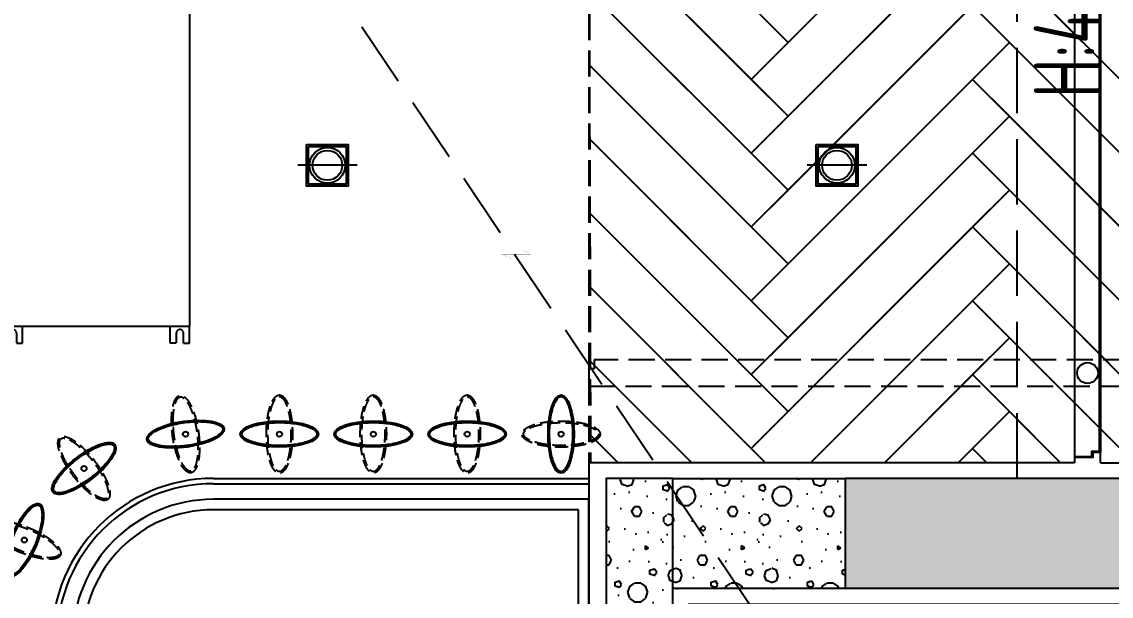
# Model space of a CAD drawing. Header units: millimetres. Extents: x -108767 to 78913, y -380878 to 1470.
# Drawn here: x -33142 to -31053, y -191708 to -190607 of the extents above; entities that cross this region are included whole.
import ezdxf
from ezdxf.xclip import XClip

# ---------------------------------------------------------------- set-up
doc = ezdxf.new("R2010")
doc.units = ezdxf.units.MM
doc.header["$LTSCALE"] = 10
doc.header["$XCLIPFRAME"] = 0
for name, pattern in [('__DASH', [0.35, 0.25, -0.1]), ('DASH', [0.35, 0.25, -0.1]), ('DOTE', [2.4200000000000004, 2, -0.2, 0.02, -0.2])]:
    doc.linetypes.add(name, pattern=pattern)
for name, color, linetype in [('NW-01-wall(原有墙体)', 255, 'Continuous'), ('NW-01-尺寸标注', 252, 'Continuous'), ('NW-01wall(新墙体)', 140, 'Continuous'), ('NW-01梁', 4, 'Continuous'), ('NW-02-fix(到顶家具)', 54, 'Continuous'), ('NW-02-玻璃隔断', 145, 'Continuous'), ('NW-03-地面铺装', 8, 'Continuous'), ('NW-04-light(天花灯具)', 1, 'Continuous'), ('NW-04-天花造型粗线', 163, 'Continuous'), ('NW-door(门扇)', 12, 'Continuous'), ('NW-完成面（用于平面）', 43, 'Continuous'), ('NW-暖通设备', 161, 'Continuous'), ('NW-暖通风口', 33, 'Continuous'), ('平面图', 7, 'Continuous')]:
    doc.layers.add(name, color=color, linetype=linetype)
doc.styles.add('TSSD_REIN', font='tssdeng.shx', dxfattribs={"width": 0.7, "bigfont": 'hztxt.shx'})
pattern_1 = [(0, (54.41546076320692, -95.15549633895434), (92.22959451391003, 184.4591890278201), [0, -184.4591890278201]), (0, (-53.49316481806781, -120.05748685771), (92.22959451391003, 184.4591890278201), [0, -184.4591890278201]), (0, (6.456071615973703, -121.9020787479882), (92.22959451391003, 184.4591890278201), [0, -184.4591890278201]), (0, (71.93908372084982, -67.48661798478133), (92.22959451391003, 184.4591890278201), [0, -184.4591890278201]), (0, (-4.611479725695502, -131.1250381993792), (92.22959451391003, 184.4591890278201), [0, -184.4591890278201]), (0, (90.38500262363183, 48.72267110274531), (92.22959451391003, 184.4591890278201), [0, -184.4591890278201]), (0, (34.12494997014671, 33.9659359805197), (92.22959451391003, 184.4591890278201), [0, -184.4591890278201]), (0, (63.63842021459791, 10.9085373520422), (92.22959451391003, 184.4591890278201), [0, -184.4591890278201]), (0, (-86.69581884307543, 7.219353571485797), (92.22959451391003, 184.4591890278201), [0, -184.4591890278201]), (0, (3.689183780556401, -1.081309934766111), (92.22959451391003, 184.4591890278201), [0, -184.4591890278201]), (0, (-31.35806213472941, -48.11840313686022), (92.22959451391003, 184.4591890278201), [0, -184.4591890278201]), (0, (-29.51347024445121, -117.2905990222927), (92.22959451391003, 184.4591890278201), [0, -184.4591890278201]), (0, (39.65872564098131, -124.6689665834055), (92.22959451391003, 184.4591890278201), [0, -184.4591890278201]), (0, (90.38500262363183, -43.50692341116472), (92.22959451391003, 184.4591890278201), [0, -184.4591890278201]), (0, (-82.08433911737993, -72.09809771047682), (92.22959451391003, 184.4591890278201), [0, -184.4591890278201]), (0, (-66.40530805001522, -40.74003557574742), (92.22959451391003, 184.4591890278201), [0, -184.4591890278201]), (0, (5.533775670834602, -53.65217880769482), (92.22959451391003, 184.4591890278201), [0, -184.4591890278201]), (0, (-20.29051079306021, -80.39876121672873), (92.22959451391003, 184.4591890278201), [0, -184.4591890278201]), (0, (-35.04724591528581, -19.52722883754811), (92.22959451391003, 184.4591890278201), [0, -184.4591890278201]), (0, (-11.9898472868083, 49.64496704788441), (92.22959451391003, 184.4591890278201), [0, -184.4591890278201]), (0, (-74.70597155626713, -110.834527406319), (92.22959451391003, 184.4591890278201), [0, -184.4591890278201]), (0, (26.74658240903391, 11.8308332971813), (92.22959451391003, 184.4591890278201), [0, -184.4591890278201]), (0, (-59.02694048890242, 14.59772113259859), (92.22959451391003, 184.4591890278201), [0, -184.4591890278201]), (0, (-73.78367561112803, 38.57741570621521), (92.22959451391003, 184.4591890278201), [0, -184.4591890278201]), (130.601294, (79.05393841829314, -9.030622956125377), (-461.1479682760013, 553.3775704365573), [8.098236147620883, -3393.161091575909]), (18.4349488, (65.87828232267627, -5.517114418015289), (461.1479726187914, 184.4591882501982), [8.333017648007383, -1158.289323951594]), (90, (65.87828232267627, -13.42250770646704), (92.22959451391004, 184.4591890278201), [7.905393288451749, -361.012973699637]), (161.565051, (73.78367561112803, -16.05764003234555), (-461.1479766413968, 184.45917586044), [8.333017648007383, -1158.289323951594]), (53.1301023, (73.78367561112803, -16.05764003234555), (92.22959468826092, 184.4591889406446), [8.783771345275216, -913.5121645708657]), (135, (80.8106926873482, -110.0439722139836), (-92.22960609805676, 184.4591769793808), [7.453276437777, -514.2760926525319]), (45, (70.27016707301793, -110.0439722139836), (92.22959435914586, 184.4591887182917), [7.453276437777, -514.2760926525319]), (135, (75.54042988018307, -115.314247933292), (-92.22960609805676, 184.4591769793808), [7.453276437777, -514.2760926525319]), (45, (75.54042988018307, -115.314247933292), (92.22959435914586, 184.4591887182917), [7.453276437777, -514.2760926525319]), (116.565051, (-7.905385910084187, 13.80718254159018), (-1.370850136934264e-05, 368.9183702188724), [9.82055373067632, -196.4110746135264]), (180, (-12.29726697124207, 22.5909520422735), (-92.22959451391002, 184.4591890278201), [10.54052561433026, -173.9186560351222]), (63.43494880000001, (-27.22968102509777, 13.80718254159018), (1.475911396484137e-07, 368.9183776432116), [9.820553730676322, -196.4110746135264]), (116.565051, (-22.83779996393989, 5.023411196314967), (-1.370850136934264e-05, 368.9183702188724), [9.82055373067632, -196.4110746135264]), (0, (-22.83779996393989, 5.023411196314967), (92.22959451391003, 184.4591890278201), [10.54052561433026, -173.9186560351222]), (63.43494880000001, (-12.29726697124207, 5.023411196314967), (1.475911396484137e-07, 368.9183776432116), [9.820553730676322, -196.4110746135264]), (107.102728, (61.48639572774272, -48.55758202001655), (-276.6887735966299, 922.2959486839743), [11.94722061281587, -5005.885198817493]), (143.972626, (57.97288718963264, -37.13868941641417), (-1752.362276034982, 1291.214323541539), [11.94722061281587, -2496.968888572081]), (180, (48.31073963212585, -30.111672340194), (-92.22959451391002, 184.4591890278201), [11.41890182656183, -173.0402798228907]), (36.02737329999999, (27.22969024805722, -37.13868941641417), (1752.36228530052, 1291.214311083123), [11.94722061281586, -2496.968888572081]), (71.5650511, (23.71618170994713, -47.67920580778498), (276.6887853510409, 922.2959447177718), [11.11068896761525, -1155.511645253619]), (107.102728, (27.22969024805722, -59.09811501271437), (-276.6887735966299, 922.2959486839743), [11.94722061281587, -5005.885198817493]), (143.972626, (36.89183780556402, -66.12512471056698), (-1752.362276034982, 1291.214323541539), [11.94722061281587, -2496.968888572081]), (0, (36.89183780556402, -66.12512471056698), (92.22959451391003, 184.4591890278201), [11.41890182656183, -173.0402798228907]), (36.02737329999999, (48.31073963212585, -66.12512471056698), (1752.36228530052, 1291.214311083123), [11.94722061281586, -2496.968888572081]), (71.5650511, (57.97288718963264, -59.09811501271437), (276.6887853510409, 922.2959447177718), [11.11068896761525, -1155.511645253619]), (150.255118, (63.24314999679777, 37.52336240694542), (-276.6887841966021, 184.4591867420692), [7.081701847399358, -1480.075815227898]), (90, (57.09451097740106, 34.00985571342723), (92.22959451391004, 184.4591890278201), [7.027017076220172, -361.8913499118686]), (29.7448813, (57.09451097740106, 34.00985571342723), (276.6887837046747, 184.4591881663407), [7.081701847399358, -1480.075815227898]), (116.565051, (20.20267317183705, -93.35482418158367), (-1.370850136934264e-05, 368.9183702188724), [9.82055373067632, -196.4110746135264]), (168.690067, (15.81078842149539, -84.57104361334899), (-830.0663521453927, 184.4591845800347), [8.95772373889601, -1872.164112017323]), (41.18592510000001, (0, -88.96292467450687), (2305.739855818613, 2029.051067636996), [9.337276189199105, -3912.318712206873]), (90, (0, -97.74670524274154), (92.22959451391004, 184.4591890278201), [8.783771345275216, -360.1345974874054]), (138.814074, (7.027017076220172, -103.8953387283626), (-2305.739828805043, 2029.051098302685), [9.337276189199105, -3912.318712206873]), (16.6992442, (7.027017076220172, -103.8953387283626), (3043.576613728374, 922.2959407793884), [9.170526926909845, -3842.45036734205]), (60.9453959, (15.81078842149539, -101.2602100916679), (92.22959486636461, 184.4591884711634), [9.043445613221019, -3789.203640000523]), (109.983106, (-57.09450913280916, -16.05764003234555), (-461.1479750419587, 1291.214321800098), [10.28114094731122, -4307.797737809005]), (155.556045, (-60.60801398173547, -6.395490630246869), (-1198.984734370635, 553.3775560952809), [10.61347000063131, -4447.044135014218]), (24.4439547, (-79.93230909674905, -6.395490630246869), (1198.984730398436, 553.3775649307025), [10.61347000063131, -4447.044135014218]), (70.01689340000001, (-83.44581394567537, -16.05764003234555), (461.1479746952408, 1291.21432201398), [10.28114094731123, -4307.797737809007]), (109.983106, (-79.93230909674905, -25.71978758985234), (-461.1479750419587, 1291.214321800098), [10.28114094731122, -4307.797737809005]), (160.016893, (-70.2701523162828, -29.23329612796243), (-461.1479748630491, 184.4591813601208), [10.28114094731123, -2148.758267995082]), (19.9831065, (-70.2701523162828, -29.23329612796243), (461.1479720601238, 184.4591894705926), [10.28114094731123, -2148.758267995082]), (70.01689340000001, (-60.60801398173547, -25.71978758985234), (461.1479746952408, 1291.21432201398), [10.28114094731123, -4307.797737809007]), (122.005383, (11.41890182656183, -32.74680466607251), (-92.22960721745078, 184.4591801328237), [8.28659295931286, -1731.897913739653]), (18.4349488, (-0.8783762122315764, -28.35491807113896), (461.1479726187914, 184.4591882501982), [8.333017648007383, -1158.289323951594]), (90, (-0.8783762122315764, -36.2603132041826), (92.22959451391004, 184.4591890278201), [7.905393288451749, -361.012973699637]), (161.565051, (7.027017076220172, -38.89544368546922), (-461.1479766413968, 184.45917586044), [8.333017648007383, -1158.289323951594]), (54.46232220000002, (7.027017076220172, -38.89544368546922), (645.6071611980078, 922.295944508024), [7.556084766781655, -3165.999784747338]), (116.565051, (-42.16209507895347, -77.54403391549639), (-1.370850136934264e-05, 368.9183702188724), [9.82055373067632, -196.4110746135264]), (180, (-46.55397614011135, -68.76025334726171), (-92.22959451391002, 184.4591890278201), [9.662147557506792, -174.7970322473538]), (59.0362434, (-61.48639019396705, -77.54403391549639), (92.22959481412705, 184.4591881325097), [10.24355000917924, -2140.901597756819]), (120.963756, (-56.2161329205776, -86.32779603781215), (-92.22960711799549, 184.4591805570236), [10.24355000917925, -2140.90159775682]), (0, (-56.2161329205776, -86.32779603781215), (92.22959451391003, 184.4591890278201), [9.662147557506792, -174.7970322473538]), (63.43494880000001, (-46.55397614011135, -86.32779603781215), (1.475911396484137e-07, 368.9183776432116), [9.820553730676322, -196.4110746135264])]

# ---------------------------------------------------------------- blocks, each defined once
blk = doc.blocks.new('gdssfgs')
at = {"layer": 'NW-01-尺寸标注'}
blk.add_circle((-33169.26257677548, -191785.2016484042), 5, dxfattribs=at)
at = {"layer": 'NW-02-fix(到顶家具)', "ltscale": 10}
blk.add_ellipse((-33169.2625512036, -191785.2015874842), major_axis=(-4.163336342344337e-15, -75), ratio=0.3333333333333333, dxfattribs=at)
at = {"layer": 'NW-02-fix(到顶家具)', "color": 250, "linetype": 'DASH', "ltscale": 10}
blk.add_ellipse((-33169.26263769547, -191785.2016228323), major_axis=(75, -8.326672684688674e-15), ratio=0.3333333333333333, dxfattribs=at)
at = {"layer": 'NW-02-fix(到顶家具)', "color": 8, "ltscale": 10}
blk.add_open_spline([(-33169.26255120363, -191857.2015874842), (-33168.68504179546, -191857.2015874842), (-33168.10554598353, -191857.1106077714), (-33166.87629789673, -191856.7097196492), (-33166.22653116903, -191856.3969066695), (-33164.85994005657, -191855.494888954), (-33164.14486394194, -191854.9054174086), (-33162.68635595762, -191853.4318299046), (-33161.94346797356, -191852.5483095936), (-33159.76835319953, -191849.530877356), (-33158.3464825727, -191847.0009599545), (-33155.6786919533, -191841.0040723869), (-33154.43095217823, -191837.5382284671), (-33152.19327733573, -191829.8506815343), (-33151.20276984561, -191825.6291217029), (-33149.53352752974, -191816.6324378066), (-33148.85464562767, -191811.8574946397), (-33147.84287539011, -191801.9749542444), (-33147.50995504973, -191796.8676124302), (-33147.15070335221, -191784.6625308078), (-33147.28270994721, -191777.5222695475), (-33148.21372174946, -191763.6585638926), (-33149.01280111485, -191756.9364307033), (-33151.20365895052, -191744.4849031125), (-33152.59608829935, -191738.7564131413), (-33155.37727275636, -191730.1958094011), (-33156.65815621975, -191727.0010803478), (-33159.12688079686, -191722.025710703), (-33160.29309281372, -191720.0966839045), (-33162.41625472988, -191717.2486559507), (-33163.37144248554, -191716.2097403553), (-33165.05478416415, -191714.7516475131), (-33165.79223965344, -191714.2571206504), (-33167.18267416471, -191713.5602970979), (-33167.83341316032, -191713.3558343908), (-33169.08475760306, -191713.1681218906), (-33169.68919060347, -191713.1817108284), (-33170.95340568057, -191713.4308688313), (-33171.61605346156, -191713.6701716793), (-33173.02817623515, -191714.4461520246), (-33173.7752039654, -191714.9843975847), (-33175.31362919509, -191716.3955244333), (-33176.10385955329, -191717.2676280264), (-33177.68452661004, -191719.3415558592), (-33178.47491602102, -191720.5428489204), (-33180.83999011636, -191724.6795849412), (-33182.36305623091, -191728.1115911825), (-33185.11675861693, -191736.0405064702), (-33186.34920682415, -191740.5368668865), (-33188.4329405161, -191750.3136971477), (-33189.28464106479, -191755.5938795565), (-33190.55177987035, -191766.6256235106), (-33190.96729689566, -191772.3767344971), (-33191.33625133347, -191784.0159798903), (-33191.28969769648, -191789.903583767), (-33190.73740631659, -191801.4748980003), (-33190.23165319444, -191807.1580864139), (-33188.79273983397, -191817.9892205135), (-33187.85946737131, -191823.1367432046), (-33185.62765085409, -191832.5893053044), (-33184.32854178248, -191836.8940847744), (-33181.71836654775, -191843.7270661228), (-33180.44943749858, -191846.4347558862), (-33178.07817906499, -191850.5293240282), (-33176.99059887274, -191852.0693545021), (-33175.03578318071, -191854.3075522585), (-33174.16491099494, -191855.1061004665), (-33172.50608878583, -191856.2981356982), (-33171.72192407364, -191856.691621522), (-33170.39089652829, -191857.1149332099), (-33169.82584067757, -191857.2015874842), (-33169.26255120363, -191857.2015874842)], degree=3, knots=[0, 0, 0, 0, 0.1082830140298831, 0.1082830140298831, 0.2165660280597663, 0.2165660280597663, 0.3248490420896494, 0.3248490420896494, 0.4331320561195325, 0.4331320561195325, 0.6430498402038478, 0.6430498402038478, 0.8529676242881632, 0.8529676242881632, 1.062885408372479, 1.062885408372479, 1.272803192456794, 1.272803192456794, 1.482720976541109, 1.482720976541109, 1.769599030055884, 1.769599030055884, 2.056477083570658, 2.056477083570658, 2.343355137085433, 2.343355137085433, 2.550053723867505, 2.550053723867505, 2.721122777125099, 2.721122777125099, 2.860507269859184, 2.860507269859184, 2.976069324517576, 2.976069324517576, 3.091631379175967, 3.091631379175967, 3.207193433834358, 3.207193433834358, 3.32275548849275, 3.32275548849275, 3.438317543151141, 3.438317543151141, 3.553879597809532, 3.553879597809532, 3.669441652467924, 3.669441652467924, 3.906475387470436, 3.906475387470436, 4.143509122472949, 4.143509122472949, 4.380542857475461, 4.380542857475461, 4.617576592477974, 4.617576592477974, 4.854610327480486, 4.854610327480486, 5.091644062482999, 5.091644062482999, 5.328677797485511, 5.328677797485511, 5.565711532488024, 5.565711532488024, 5.760912996389094, 5.760912996389094, 5.918592591294323, 5.918592591294323, 6.048080561053712, 6.048080561053712, 6.1775685308131, 6.1775685308131, 6.283185307179586, 6.283185307179586, 6.283185307179586, 6.283185307179586], dxfattribs=at)
at = {"layer": 'NW-02-fix(到顶家具)', "color": 250, "linetype": 'DASH', "ltscale": 10}
blk.add_open_spline([(-33097.26263769547, -191785.2016228324), (-33097.2626376955, -191784.6241134242), (-33097.35361740823, -191784.0446176123), (-33097.75450553052, -191782.8153695254), (-33098.06731851021, -191782.1656027977), (-33098.96933622565, -191780.7990116853), (-33099.55880777104, -191780.0839355707), (-33101.03239527499, -191778.6254275863), (-33101.915915586, -191777.8825396023), (-33104.93334782368, -191775.7074248283), (-33107.46326522512, -191774.2855542014), (-33113.46015279283, -191771.6177635821), (-33116.92599671258, -191770.370023807), (-33124.61354364536, -191768.1323489645), (-33128.83510347683, -191767.1418414743), (-33137.83178737306, -191765.4725991584), (-33142.60673053993, -191764.7937172564), (-33152.48927093527, -191763.7819470189), (-33157.59661274945, -191763.4490266785), (-33169.80169437182, -191763.089774981), (-33176.94195563218, -191763.221781576), (-33190.80566128707, -191764.1527933782), (-33197.52779447631, -191764.9518727435), (-33209.97932206711, -191767.1427305793), (-33215.70781203831, -191768.5351599281), (-33224.26841577853, -191771.3163443851), (-33227.4631448318, -191772.5972278485), (-33232.43851447664, -191775.0659524256), (-33234.36754127522, -191776.2321644425), (-33237.21556922901, -191778.3553263586), (-33238.2544848244, -191779.3105141143), (-33239.71257766656, -191780.9938557929), (-33240.20710452928, -191781.7313112821), (-33240.9039280818, -191783.1217457934), (-33241.10839078887, -191783.772484789), (-33241.296103289, -191785.0238292319), (-33241.2825143513, -191785.6282622322), (-33241.03335634831, -191786.8924773093), (-33240.79405350037, -191787.5551250903), (-33240.01807315511, -191788.9672478639), (-33239.47982759489, -191789.7142755941), (-33238.06870074631, -191791.2527008238), (-33237.1965971532, -191792.042931182), (-33235.12266932052, -191793.6235982388), (-33233.92137625924, -191794.4139876498), (-33229.7846402385, -191796.7790617451), (-33226.35263399719, -191798.3021278596), (-33218.42371870944, -191801.0558302457), (-33213.92735829315, -191802.2882784529), (-33204.15052803195, -191804.3720121448), (-33198.87034562312, -191805.2237126935), (-33187.83860166909, -191806.4908514991), (-33182.08749068261, -191806.9063685244), (-33170.44824528939, -191807.2753229623), (-33164.56064141262, -191807.2287693252), (-33152.98932717936, -191806.6764779453), (-33147.30613876577, -191806.1707248232), (-33136.47500466619, -191804.7318114627), (-33131.32748197505, -191803.798539), (-33121.87491987529, -191801.5667224828), (-33117.57014040524, -191800.2676134112), (-33110.73715905688, -191797.6574381765), (-33108.02946929345, -191796.3885091273), (-33103.9349011514, -191794.0172506938), (-33102.39487067753, -191792.9296705015), (-33100.15667292109, -191790.9748548095), (-33099.35812471312, -191790.1039826237), (-33098.16608948144, -191788.4451604145), (-33097.77260365762, -191787.6609957024), (-33097.34929196976, -191786.329968157), (-33097.26263769547, -191785.7649123063), (-33097.26263769547, -191785.2016228324)], degree=3, knots=[0, 0, 0, 0, 0.1082830140298831, 0.1082830140298831, 0.2165660280597663, 0.2165660280597663, 0.3248490420896494, 0.3248490420896494, 0.4331320561195325, 0.4331320561195325, 0.6430498402038478, 0.6430498402038478, 0.8529676242881632, 0.8529676242881632, 1.062885408372479, 1.062885408372479, 1.272803192456794, 1.272803192456794, 1.482720976541109, 1.482720976541109, 1.769599030055884, 1.769599030055884, 2.056477083570658, 2.056477083570658, 2.343355137085433, 2.343355137085433, 2.550053723867505, 2.550053723867505, 2.721122777125099, 2.721122777125099, 2.860507269859184, 2.860507269859184, 2.976069324517576, 2.976069324517576, 3.091631379175967, 3.091631379175967, 3.207193433834358, 3.207193433834358, 3.32275548849275, 3.32275548849275, 3.438317543151141, 3.438317543151141, 3.553879597809532, 3.553879597809532, 3.669441652467924, 3.669441652467924, 3.906475387470436, 3.906475387470436, 4.143509122472949, 4.143509122472949, 4.380542857475461, 4.380542857475461, 4.617576592477974, 4.617576592477974, 4.854610327480486, 4.854610327480486, 5.091644062482999, 5.091644062482999, 5.328677797485511, 5.328677797485511, 5.565711532488024, 5.565711532488024, 5.760912996389094, 5.760912996389094, 5.918592591294323, 5.918592591294323, 6.048080561053712, 6.048080561053712, 6.1775685308131, 6.1775685308131, 6.283185307179586, 6.283185307179586, 6.283185307179586, 6.283185307179586], dxfattribs=at)
blk = doc.blocks.new('嵌入式射灯1')
at = {"color": 250, "linetype": 'DOTE', "ltscale": 30}
blk.add_line((0, 100), (0, -100), dxfattribs=at)
blk.add_lwpolyline([(-100, 0, 0, 0, 0), (100, 0, 30, 0, 0), (154.8698837808333, 0, 0, 0, 0)], format="xyseb", dxfattribs=at)
blk.add_circle((0, 0), 60)
at = {"color": 250}
blk.add_circle((0, 0), 50, dxfattribs=at)
blk = doc.blocks.new('*U243')
at = {"layer": 'NW-04-light(天花灯具)', "color": 1, "ltscale": 15}
blk.add_lwpolyline([(150844.1683117704, -14074.61360349184), (150848.3707117704, -14074.61360349184), (150848.3707117704, -14078.81600349184), (150844.1683117704, -14078.81600349184)], close=True, dxfattribs=at)
at = {"layer": 'NW-04-light(天花灯具)', "color": 8, "ltscale": 15}
blk.add_lwpolyline([(150844.3784317704, -14074.82372349184), (150848.1605917704, -14074.82372349184), (150848.1605917704, -14078.60588349184), (150844.3784317704, -14078.60588349184)], close=True, dxfattribs=at)
at = {"layer": 'NW-04-light(天花灯具)', "color": 1, "linetype": 'DASH', "ltscale": 15, "xscale": 0.03000000000000001, "yscale": 0.03000000000000001, "zscale": 0.03000000000000001, "rotation": 270.0000000002702}
blk.add_blockref('嵌入式射灯1', (150846.2695117704, -14076.71480349184), dxfattribs=at)
blk = doc.blocks.new('fdsaghfjkd')
at = {"layer": 'NW-暖通风口', "color": 250, "linetype": '__DASH', "ltscale": 0.5}
for p, q in [((-340.1132075471687, 0), (-340.1132075471687, 23.77358490566039)), ((-340.1132075471687, 23.77358490566039), (340.1132075471687, 23.77358490566039)), ((340.1132075471687, 23.77358490566039), (340.1132075471687, 0)), ((-474.8301886792469, -12.55907696760963), (-474.8301886792469, 0)), ((-474.8301886792469, 0), (-439.1698113207531, 0)), ((-439.1698113207531, -396.2264150943396), (-439.1698113207531, 0)), ((-439.1698113207531, 0), (439.1698113207531, 0)), ((439.1698113207531, 0), (439.1698113207531, -396.2264150943396)), ((439.1698113207531, -396.2264150943396), (439.1698113207531, 0)), ((474.8301886792469, 0), (439.1698113207531, 0)), ((474.8301886792469, -12.55907696760963), (474.8301886792469, 0)), ((-474.8301886792469, -12.55907696763269), (-453.4339622641564, -12.55907696763269)), ((474.8301886792469, -12.55907696763269), (453.4339622641564, -12.55907696763269)), ((-453.4339622641564, -28.04219293012614), (-474.8301886792469, -28.04219293012614)), ((-474.8301886792469, -28.04219293012614), (-474.8301886792469, -40.60126989775883)), ((-474.8301886792469, -40.60126989775883), (-439.1698113207531, -40.60126989775883)), ((474.8301886792469, -40.60126989775883), (439.1698113207531, -40.60126989775883)), ((453.4339622641564, -28.04219293012613), (474.8301886792469, -28.04219293012613)), ((474.8301886792469, -28.04219293012613), (474.8301886792469, -40.60126989775883)), ((439.1698113207531, -75.48918747847773), (483.4075554394512, -75.48918747847773)), ((483.4075554394512, -75.48918747847773), (483.4075554394512, -84.37628689283541)), ((483.4075554394512, -78.50284074779648), (487.2579619086173, -78.50284074779648)), ((483.4075554394512, -93.26338630721615), (483.4075554394512, -84.37628689283541)), ((483.4075554394512, -90.24973303787434), (487.2579619086173, -90.24973303787434)), ((487.2579619086173, -94.68569887134265), (487.2579619086173, -74.06687491435123)), ((487.2579619086173, -74.06687491435123), (496.5808680824121, -74.06687491435123)), ((496.5808680824121, -74.06687491435123), (497.0706647074257, -74.60975589216929)), ((497.0706647074257, -74.60975589216929), (497.0706647074257, -94.14281789352458)), ((439.1698113207531, -93.26338630721615), (483.4075554394512, -93.26338630721615)), ((439.1698113207531, -114.263206755872), (474.5233647541318, -114.263206755872)), ((474.5233647541318, -114.263206755872), (474.5233647541318, -119.1880420192863)), ((478.3737712234142, -125.5351898468271), (478.3737712234142, -112.8408941917455)), ((478.3737712234142, -112.8408941917455), (487.6966773971799, -112.8408941917455)), ((487.2579619086173, -94.68569887134265), (496.5808680824121, -94.68569887134265)), ((487.6966773971799, -112.8408941917455), (488.1864740222227, -113.3837751695636)), ((488.1864740222227, -113.3837751695636), (488.1864740222227, -124.992308869009)), ((496.5808680824121, -94.68569887134265), (497.0706647074257, -94.14281789352458)), ((439.1698113207531, -124.1128772827006), (474.5233647541318, -124.1128772827006)), ((474.5233647541318, -117.2768600251908), (478.3737712234142, -117.2768600251908)), ((474.5233647541318, -124.1128772827006), (474.5233647541318, -119.1880420192863)), ((474.5233647541318, -121.0992240133818), (478.3737712234142, -121.0992240133818)), ((478.3737712234142, -125.5351898468271), (487.6966773971799, -125.5351898468271)), ((487.6966773971799, -125.5351898468271), (488.1864740222227, -124.992308869009)), ((439.1698113207531, -173.9785372718404), (500.1041238870239, -173.9785372718404)), ((500.1041238870239, -173.9785372718404), (500.1041238870239, -182.8656366861981)), ((500.1041238870239, -176.9921905411592), (503.954530356219, -176.9921905411592)), ((500.1041238870239, -191.7527361005558), (500.1041238870239, -182.8656366861981)), ((503.954530356219, -193.1750486646823), (503.954530356219, -172.5562247077139)), ((503.954530356219, -172.5562247077139), (513.2774365299847, -172.5562247077139)), ((513.2774365299847, -172.5562247077139), (513.7672331550275, -173.099105685532)), ((513.7672331550275, -173.099105685532), (513.7672331550275, -192.6321676868642)), ((439.1698113207531, -191.7527361005558), (500.1041238870239, -191.7527361005558)), ((500.1041238870239, -188.7390828312371), (503.954530356219, -188.7390828312371)), ((503.954530356219, -193.1750486646823), (513.2774365299847, -193.1750486646823)), ((513.2774365299847, -193.1750486646823), (513.7672331550275, -192.6321676868642)), ((-474.8301886792469, -368.1842221641904), (-474.8301886792469, -355.6251451965578)), ((-474.8301886792469, -355.6251451965578), (-439.1698113207531, -355.6251451965578)), ((-453.4339622641564, -368.1842221641904), (-474.8301886792469, -368.1842221641904)), ((474.8301886792469, -355.6251451965578), (439.1698113207531, -355.6251451965578)), ((453.4339622641564, -368.1842221641904), (474.8301886792469, -368.1842221641904)), ((474.8301886792469, -368.1842221641904), (474.8301886792469, -355.6251451965578)), ((-474.8301886792469, -383.6673381267069), (-474.8301886792469, -396.2264150943396)), ((-474.8301886792469, -383.6673381267069), (-453.4339622641564, -383.6673381267069)), ((474.8301886792469, -383.6673381267069), (453.4339622641564, -383.6673381267069)), ((474.8301886792469, -383.6673381267069), (474.8301886792469, -396.2264150943396)), ((-474.8301886792469, -396.2264150943396), (-439.1698113207531, -396.2264150943396)), ((439.1698113207531, -396.2264150943396), (-439.1698113207531, -396.2264150943396)), ((474.8301886792469, -396.2264150943396), (439.1698113207531, -396.2264150943396))]:
    blk.add_line(p, q, dxfattribs=at)
for centre, start, end in [((-453.4339622641564, -20.30063494887941), 270, 90), ((453.4339622641564, -20.30063494887941), 90, 270), ((-453.4339622641564, -375.9257801454602), 270, 90), ((453.4339622641564, -375.9257801454602), 90, 270)]:
    blk.add_arc(centre, 7.74155798125465, start, end, dxfattribs=at)
blk = doc.blocks.new('GDSGGFDS')
at = {"layer": 'NW-03-地面铺装', "color": 250, "linetype": 'DASH', "ltscale": 20}
blk.add_line((-32054.25289743634, -190312.4724403678), (-32051.2528974391, -191452.4724403794), dxfattribs=at)
at = {"layer": 'NW-03-地面铺装', "color": 250}
for points in [[(-31743.17433795937, -190576.3520018479), (-31318.91026924744, -190152.087933136), (-31248.19959112878, -190222.7986112546), (-31672.46365984071, -190647.0626799666)], [(-32167.4384066713, -190293.5092893733), (-32096.72772855264, -190222.7986112546), (-31672.46365984071, -190647.0626799666), (-31743.17433795937, -190717.7733580852)], [(-31743.17433795937, -190717.7733580852), (-31318.91026924744, -190293.5092893733), (-31248.19959112878, -190364.219967492), (-31672.46365984071, -190788.4840362039)], [(-32167.4384066713, -190434.9306456106), (-32096.72772855264, -190364.219967492), (-31672.46365984071, -190788.4840362039), (-31743.17433795937, -190859.1947143225)], [(-31318.91026924744, -190434.9306456106), (-31248.19959112878, -190364.219967492), (-30823.93552241685, -190788.4840362039), (-30894.64620053551, -190859.1947143225)], [(-31743.17433795937, -190859.1947143225), (-31318.91026924744, -190434.9306456106), (-31248.19959112878, -190505.6413237293), (-31672.46365984071, -190929.9053924412)], [(-32167.4384066713, -190576.3520018479), (-32096.72772855264, -190505.6413237293), (-31672.46365984071, -190929.9053924412), (-31743.17433795937, -191000.6160705599)], [(-31318.91026924744, -190576.3520018479), (-31248.19959112878, -190505.6413237293), (-30823.93552241685, -190929.9053924412), (-30894.64620053551, -191000.6160705599)], [(-31743.17433795937, -191000.6160705599), (-31318.91026924744, -190576.3520018479), (-31248.19959112878, -190647.0626799666), (-31672.46365984071, -191071.3267486785)], [(-32167.4384066713, -190717.7733580853), (-32096.72772855264, -190647.0626799666), (-31672.46365984071, -191071.3267486785), (-31743.17433795937, -191142.0374267972)], [(-31318.91026924744, -190717.7733580853), (-31248.19959112878, -190647.0626799666), (-30823.93552241685, -191071.3267486785), (-30894.64620053551, -191142.0374267972)], [(-31743.17433795937, -191142.0374267972), (-31318.91026924744, -190717.7733580853), (-31248.19959112878, -190788.4840362039), (-31672.46365984071, -191212.7481049158)], [(-32167.4384066713, -190859.1947143226), (-32096.72772855264, -190788.4840362039), (-31672.46365984071, -191212.7481049158), (-31743.17433795937, -191283.4587830345)], [(-31318.91026924744, -190859.1947143226), (-31248.19959112878, -190788.4840362039), (-30823.93552241685, -191212.7481049158), (-30894.64620053551, -191283.4587830345)], [(-31743.17433795937, -191283.4587830345), (-31318.91026924744, -190859.1947143226), (-31248.19959112878, -190929.9053924412), (-31672.46365984071, -191354.1694611532)], [(-32167.4384066713, -191000.6160705599), (-32096.72772855264, -190929.9053924412), (-31672.46365984071, -191354.1694611532), (-31743.17433795937, -191424.8801392718)], [(-31318.91026924744, -191000.6160705599), (-31248.19959112878, -190929.9053924412), (-30823.93552241685, -191354.1694611532), (-30894.64620053551, -191424.8801392718)], [(-31743.17433795937, -191424.8801392718), (-31318.91026924744, -191000.6160705599), (-31248.19959112878, -191071.3267486785), (-31672.46365984071, -191495.5908173905)], [(-32167.4384066713, -191142.0374267972), (-32096.72772855264, -191071.3267486785), (-31672.46365984071, -191495.5908173905), (-31743.17433795937, -191566.3014955091)], [(-31318.91026924744, -191142.0374267972), (-31248.19959112878, -191071.3267486785), (-30823.93552241685, -191495.5908173905), (-30894.64620053551, -191566.3014955091)], [(-31743.17433795937, -191566.3014955091), (-31318.91026924744, -191142.0374267972), (-31248.19959112878, -191212.7481049159), (-31672.46365984071, -191637.0121736278)], [(-32167.4384066713, -191283.4587830345), (-32096.72772855264, -191212.7481049159), (-31672.46365984071, -191637.0121736278), (-31743.17433795937, -191707.7228517465)], [(-31318.91026924744, -191283.4587830345), (-31248.19959112878, -191212.7481049159), (-30823.93552241685, -191637.0121736278), (-30894.64620053551, -191707.7228517465)], [(-31743.17433795937, -191707.7228517465), (-31318.91026924744, -191283.4587830345), (-31248.19959112878, -191354.1694611532), (-31672.46365984071, -191778.4335298651)], [(-32167.4384066713, -191424.8801392718), (-32096.72772855264, -191354.1694611532), (-31672.46365984071, -191778.4335298651), (-31743.17433795937, -191849.1442079838)], [(-31318.91026924744, -191424.8801392718), (-31248.19959112878, -191354.1694611532), (-30823.93552241685, -191778.4335298651), (-30894.64620053551, -191849.1442079838)]]:
    blk.add_lwpolyline(points, close=True, dxfattribs=at)

msp = doc.modelspace()

# ---------------------------------------------------------------- hatches: boundary and pattern name
at = {"layer": 'NW-01-wall(原有墙体)'}
h = msp.add_hatch(color=250, dxfattribs=at)
h.dxf.hatch_style = 1
h.paths.add_polyline_path([(-30071.25289743928, -191482.4724403794), (-30731.25289743931, -191482.4724403794), (-31563.25289743925, -191482.4724403794), (-31563.25289743934, -191693.4724403793), (-31313.25289743939, -191693.4724403793), (-31313.25289743931, -191693.4724403792), (-30321.25289743928, -191693.4724403793), (-30071.25289743928, -191693.4724403793)])
at = {"layer": '平面图'}
h = msp.add_hatch(dxfattribs=at)
h.set_pattern_fill('14砌块砖隔墙', color=250, scale=184.4591890278201, style=0, pattern_type=2)
h.set_pattern_definition(pattern_1)
h.paths.add_polyline_path([(-31893.25289743933, -191482.4724403794), (-32021.2528974393, -191482.4724403794), (-32021.2528974391, -191893.4724403793), (-31893.25289743913, -191893.4724403793)])
h = msp.add_hatch(dxfattribs=at)
h.set_pattern_fill('14砌块砖隔墙', color=250, scale=184.4591890278201, style=0, pattern_type=2)
h.set_pattern_definition(pattern_1)
h.paths.add_polyline_path([(-31563.25289743928, -191482.4724403794), (-31892.75289743926, -191482.4724403795), (-31893.75289743929, -191693.4724403795), (-31564.25289743932, -191693.4724403794)])

# ---------------------------------------------------------------- linework, layer by layer
at = {"layer": 'NW-01-wall(原有墙体)'}
for p, q in [((-30071.25289743928, -191482.4724403794), (-31563.25289743928, -191482.4724403794)), ((-30321.25289743928, -191693.4724403793), (-31563.25289743928, -191693.4724403794))]:
    msp.add_line(p, q, dxfattribs=at)
at = {"layer": 'NW-01wall(新墙体)'}
for points in [[(-32021.2528974391, -191893.4724403793), (-31893.25289743913, -191893.4724403793), (-31893.25289743933, -191482.4724403794), (-32021.2528974393, -191482.4724403794)], [(-31563.25289743928, -191693.4724403794), (-31893.25289743928, -191693.4724403794), (-31893.25289743928, -191482.4724403795), (-31563.25289743928, -191482.4724403794)]]:
    msp.add_lwpolyline(points, close=True, dxfattribs=at)
at = {"layer": 'NW-01梁', "linetype": 'DASH', "ltscale": 50}
msp.add_line((-32977.49823459853, -189890.4724403794), (-31563.25289743929, -191996.069796257), dxfattribs=at)
msp.add_lwpolyline([(-31233.25289743928, -189890.4724403794), (-30983.25289743928, -189890.4724403794), (-30983.25289743928, -191482.4724403794), (-31233.25289743928, -191482.4724403794)], close=True, dxfattribs=at)
at = {"layer": 'NW-02-fix(到顶家具)', "ltscale": 10}
msp.add_ellipse((-32107.75767018424, -191397.4724403794), major_axis=(-4.592425496802574e-15, -75), ratio=0.3333333333333333, dxfattribs=at)
at = {"layer": 'NW-02-fix(到顶家具)', "color": 8, "ltscale": 10}
msp.add_open_spline([(-32107.75767018424, -191469.4724403794), (-32107.18016077608, -191469.4724403794), (-32106.60066496417, -191469.3814606667), (-32105.37141687733, -191468.9805725444), (-32104.72165014962, -191468.6677595647), (-32103.35505903719, -191467.7657418492), (-32102.63998292258, -191467.1762703038), (-32101.18147493822, -191465.7026827999), (-32100.43858695418, -191464.8191624889), (-32098.26347225382, -191461.8017303534), (-32096.84160169893, -191459.2718131097), (-32094.17381119919, -191453.2749259457), (-32092.92607147218, -191449.8090822715), (-32090.68839669226, -191442.1215358882), (-32089.69788921672, -191437.8999763606), (-32088.02864689109, -191428.9032930961), (-32087.34976496473, -191424.1283502572), (-32086.33799463764, -191414.2458105054), (-32086.00507423204, -191409.1384690065), (-32085.64582232122, -191396.9333876426), (-32085.77782879239, -191389.793126292), (-32086.70884036727, -191375.929420358), (-32087.50791962913, -191369.20728698), (-32089.69877728702, -191356.7557589377), (-32091.09120656142, -191351.0272687038), (-32093.87239096628, -191342.4666643404), (-32095.15327445111, -191339.2719349665), (-32097.62199909214, -191334.2965648029), (-32098.78821114577, -191332.3675377932), (-32100.91137314489, -191329.5195095039), (-32101.86656094357, -191328.4805937749), (-32103.54990270408, -191327.0225007305), (-32104.28735823128, -191326.5279737909), (-32105.67779281532, -191325.8311501149), (-32106.32853184503, -191325.6266873617), (-32107.57987633976, -191325.4389747912), (-32108.18430935761, -191325.4525637036), (-32109.44852446319, -191325.7017216629), (-32110.11117225645, -191325.9410244927), (-32111.52329506238, -191326.7170048152), (-32112.27032281236, -191327.2552503715), (-32113.80874808699, -191328.6663772332), (-32114.59897847009, -191329.5384808432), (-32116.17964557716, -191331.6124087313), (-32116.97003501359, -191332.8137018309), (-32119.33510909714, -191336.9504378482), (-32120.85817517795, -191340.3824440083), (-32123.61187751143, -191348.3113590902), (-32124.84432569965, -191352.807719382), (-32126.92805937323, -191362.5845493701), (-32127.7797599225, -191367.8647316305), (-32129.04689875094, -191378.896475286), (-32129.46241579856, -191384.6475861223), (-32129.83137030245, -191396.2868312366), (-32129.78481670923, -191402.1744349846), (-32129.23252543544, -191413.7457490042), (-32128.72677237567, -191419.428937333), (-32127.28785915313, -191430.2600713267), (-32126.35458676604, -191435.4075939968), (-32124.12277040463, -191444.8601561348), (-32122.82366141349, -191449.164935664), (-32120.2134862332, -191455.9979174225), (-32118.94455714675, -191458.7056074686), (-32116.57329863008, -191462.8001760437), (-32115.48571839718, -191464.3402066851), (-32113.53090263065, -191466.5784046901), (-32112.66003041284, -191467.3769529924), (-32111.00120813415, -191468.5689883842), (-32110.21704338454, -191468.9624742731), (-32108.88601569799, -191469.3857860769), (-32108.32095975204, -191469.4724403794), (-32107.75767018424, -191469.4724403794)], degree=3, knots=[0, 0, 0, 0, 0.1082830140298887, 0.1082830140298887, 0.2165660280597773, 0.2165660280597773, 0.324849042089666, 0.324849042089666, 0.4331320561195547, 0.4331320561195547, 0.6430498294272491, 0.6430498294272491, 0.8529676027349435, 0.8529676027349435, 1.062885376042638, 1.062885376042638, 1.272803149350332, 1.272803149350332, 1.482720922658027, 1.482720922658027, 1.769598978879376, 1.769598978879376, 2.056477035100725, 2.056477035100725, 2.343355091322073, 2.343355091322073, 2.550053687601836, 2.550053687601836, 2.721122747797613, 2.721122747797613, 2.860507245873908, 2.860507245873908, 2.976069304215764, 2.976069304215764, 3.09163136255762, 3.09163136255762, 3.207193420899475, 3.207193420899475, 3.322755479241331, 3.322755479241331, 3.438317537583187, 3.438317537583187, 3.553879595925043, 3.553879595925043, 3.669441654266899, 3.669441654266899, 3.906475384035665, 3.906475384035665, 4.14350911380443, 4.14350911380443, 4.380542843573195, 4.380542843573195, 4.617576573341959, 4.617576573341959, 4.854610303110724, 4.854610303110724, 5.091644032879489, 5.091644032879489, 5.328677762648254, 5.328677762648254, 5.565711492417019, 5.565711492417019, 5.760912965811721, 5.760912965811721, 5.918592566998144, 5.918592566998144, 6.048080540108073, 6.048080540108073, 6.177568513218001, 6.177568513218001, 6.283185307179586, 6.283185307179586, 6.283185307179586, 6.283185307179586], dxfattribs=at)
at = {"layer": 'NW-02-玻璃隔断', "ltscale": 10}
for p, q in [((-32774.25289745063, -191482.4724403798), (-32054.25289743634, -191482.4724403794)), ((-32774.25289745063, -191492.4724403798), (-32054.25289743634, -191492.4724403802))]:
    msp.add_line(p, q, dxfattribs=at)
for radius in [310, 300]:
    msp.add_arc((-32774.25289745063, -191792.4724403798), radius, 90, 180, dxfattribs=at)
at = {"layer": 'NW-03-地面铺装', "linetype": 'DASH', "ltscale": 20}
msp.add_line((-32054.25289743634, -190312.4724403678), (-32054.25289743634, -191452.4724403794), dxfattribs=at)
at = {"layer": 'NW-04-天花造型粗线', "color": 251}
for p, q in [((-31076.21967075342, -190332.4724403736), (-31076.21967075342, -191432.4724403736)), ((-31073.21967075342, -190332.4724403736), (-31073.21967075342, -191432.4724403736))]:
    msp.add_line(p, q, dxfattribs=at)
at = {"layer": 'NW-04-天花造型粗线', "color": 250, "const_width": 0.1622376}
msp.add_lwpolyline([(-32184.11600732211, -191043.3520239852), (-32165.86997942768, -191052.7815854649), (-32221.079866325, -191052.7815854649), (-32201.67174574807, -191061.7778403418)], dxfattribs=at)
at = {"layer": 'NW-04-天花造型粗线', "color": 32}
msp.add_lwpolyline([(-32054.25289743634, -191522.4724403802), (-32774.25289745063, -191522.4724403802, 0.414213562373095), (-33044.25289745063, -191792.4724403802), (-33044.25289745063, -193338.4724403795), (-32054.25289743634, -193338.4724403795), (-32054.25289743634, -191522.4724403802)], format="xyb", dxfattribs=at)
msp.add_lwpolyline([(-32074.25289743634, -191542.4724403802), (-32774.25289745063, -191542.4724403802, 0.4142135623730951), (-33024.25289745063, -191792.4724403802), (-33024.25289745063, -193318.4724403795), (-32074.25289743634, -193318.4724403795)], format="xyb", close=True, dxfattribs=at)
at = {"layer": 'NW-door(门扇)'}
msp.add_lwpolyline([(-31073.21967075342, -190334.4724403534), (-31090.21967075342, -190334.4724403534), (-31090.21967075342, -190324.4724403801), (-31123.21967075342, -190324.4724403801), (-31123.21966995418, -191440.4724403672), (-31090.21967075342, -191440.4724403469), (-31090.21967075342, -191430.4724403736), (-31073.21967075341, -191430.4724403736)], close=True, dxfattribs=at)
at = {"layer": 'NW-door(门扇)', "color": 8, "linetype": 'DASH', "ltscale": 20}
msp.add_lwpolyline([(-32044.25289746303, -191255.439213651), (-32044.25289746303, -191272.439213651), (-32054.25289743634, -191272.439213651), (-32054.25289743634, -191305.439213651), (-30938.25289744929, -191305.4392128518), (-30938.25289746952, -191272.439213651), (-30948.25289744283, -191272.439213651), (-30948.25289744283, -191255.439213651)], close=True, dxfattribs=at)
at = {"layer": 'NW-door(门扇)', "color": 8, "ltscale": 20}
msp.add_circle((-31098.25289745942, -191280.472440357), 20, dxfattribs=at)
at = {"layer": 'NW-完成面（用于平面）'}
for points in [[(-31123.21966995418, -191452.4724403794), (-32054.25289743634, -191452.4724403794), (-32054.25289743634, -191932.4724403797), (-31863.25289743919, -191932.4724403797), (-31863.25289743919, -191723.4724403794), (-30671.25289743949, -191723.4724403794), (-30671.25289743949, -192711.4724403797), (-30571.25289743945, -192711.4724403797), (-30571.25289743945, -192681.4724403797), (-30621.25289743945, -192681.4724403797), (-30621.25289743945, -192631.4724403797), (-30491.25289743945, -192631.4724403797)], [(-31073.21967075342, -191452.4724403794), (-31073.21967075342, -191432.4724403736), (-31088.21967075342, -191432.4724403736), (-31088.21967085658, -191442.4724403453), (-31123.21966995418, -191442.4724403689), (-31123.21966995418, -191452.4724403794)], [(-31073.21967075342, -191452.4724403794), (-29921.25289743927, -191452.4724403794), (-29921.25289743927, -191713.4724403793), (-30521.25289743927, -191713.4724403793), (-30521.25289743927, -192483.4724403797), (-30371.25289743954, -192483.4724403797), (-30371.25289743954, -193021.4724403799), (-29921.25289743927, -193021.4724403799), (-29921.25289743927, -193538.4724403797)]]:
    msp.add_lwpolyline(points, dxfattribs=at)

# ---------------------------------------------------------------- block references
at = {"layer": 'NW-02-fix(到顶家具)', "ltscale": 10}
for p, rotation in [((161697.6447759755, -197849.7069866358), 277.9124897631345), ((-224432.9593185884, -158228.2098636039), 90), ((-224252.9593952959, -158228.2098379095), 90), ((-224072.9593952959, -158228.2098379096), 90), ((139218.4789342897, -100827.7357273792), 307.5661971945973), ((71210.27510485948, -27303.62395381982), 337.3920725692491)]:
    msp.add_blockref('gdssfgs', p, dxfattribs=dict(at, rotation=rotation))
msp.add_blockref('gdssfgs', (1061.504906591224, 387.7292080247717), dxfattribs=at)
at = {"layer": 'NW-03-地面铺装'}
ref = msp.add_blockref('GDSGGFDS', (0, 0), dxfattribs=at)
XClip(ref).set_block_clipping_path([(-32054.25289743634, -190312.4724403678), (-32051.2528974391, -191452.4724403794), (-31006.71966994368, -191452.4724403794), (-31006.71966995042, -191442.4724403689), (-30971.71967084608, -191442.4724407299), (-30971.71967084608, -191432.4724403736), (-30956.71967074292, -191432.4724403736), (-30956.71967074292, -191452.4724403794), (-29921.25289743927, -191452.4724403794), (-29921.25289743927, -191713.4724403793), (-30521.25289743927, -191713.4724403793), (-30521.25289743927, -192483.4724403797), (-30371.25289743954, -192483.4724403797), (-30371.25289743954, -193021.4724403799), (-29921.25289743927, -193021.4724403799), (-29921.25289743927, -193538.4724403797), (-28892.25289739139, -193538.4724403797), (-28892.25289739139, -192630.9724403794), (-28853.25289743929, -192630.9724403794), (-28853.25289743929, -192610.9724403794), (-28892.25289739139, -192610.9724403794), (-28892.25289739139, -192560.9724403794), (-28853.25289743929, -192560.9724403794), (-28853.2528974393, -191703.4724403797), (-28773.32585697588, -191707.7228517465), (-28772.25289743927, -191296.4724403797), (-28775.25289743927, -191296.4724403797), (-28775.25289743927, -191286.4724403797), (-28534.05823697194, -191286.4724403797), (-28534.05823697193, -190440.4724403794), (-28775.25289743926, -190440.4724403794), (-28775.25289743926, -190430.4724403794), (-28772.25289743925, -190430.4724403794), (-28772.25289743925, -189910.4724403794), (-29327.25289743926, -189910.4724403794), (-29327.25289743926, -189763.4724403794), (-29332.25289743926, -189763.4724403794), (-29332.25289743926, -189737.4724403794), (-29327.25289743926, -189737.4724403794), (-29327.25289743926, -189740.4724403794), (-29297.25289743926, -189740.4724403794), (-29297.25289743926, -184285.4724403794), (-33304.25289743925, -184285.4724403794), (-33304.25289743925, -184972.4724403794), (-33324.25289743925, -184972.4724403794), (-33324.25289743925, -185782.4724403794), (-33304.25289743925, -185782.4724403794), (-33304.25289743925, -186362.4724403794), (-33324.25289743919, -186362.4724403794), (-33324.25289743919, -189257.4724403794), (-33304.25289743925, -189257.4724403794), (-33304.25289743925, -189740.4724403794), (-33054.25289745063, -189740.4724403794), (-33054.25289745063, -190112.4724403925), (-33064.17576930884, -190112.4724403925), (-33064.17576930884, -190182.4724403925), (-33054.25289745063, -190182.4724403925), (-32054.25289743634, -190182.4724403925)])
at = {"layer": 'NW-04-light(天花灯具)', "xscale": 19.008, "yscale": 19.008, "zscale": 19.008}
for p in [(-2899841.643777177, 76687.72254439906), (-2898864.627163426, 76687.72254439906)]:
    msp.add_blockref('*U243', p, dxfattribs=at)
at = {"layer": 'NW-暖通设备', "xscale": 0.9000000034613134, "yscale": 0.9000000034613134, "zscale": 0.9000000034613134, "rotation": 90}
msp.add_blockref('fdsaghfjkd', (-33177.07610151733, -190796.0431444187), dxfattribs=at)

# ---------------------------------------------------------------- texts
at = {"layer": 'NW-01梁', "color": 251, "style": 'TSSD_REIN', "width": 0.7}
msp.add_text('H:4256', height=130, rotation=90, dxfattribs=at).set_placement((-31071.42289583215, -190753.1286971446))

doc.saveas('drawing.dxf')
